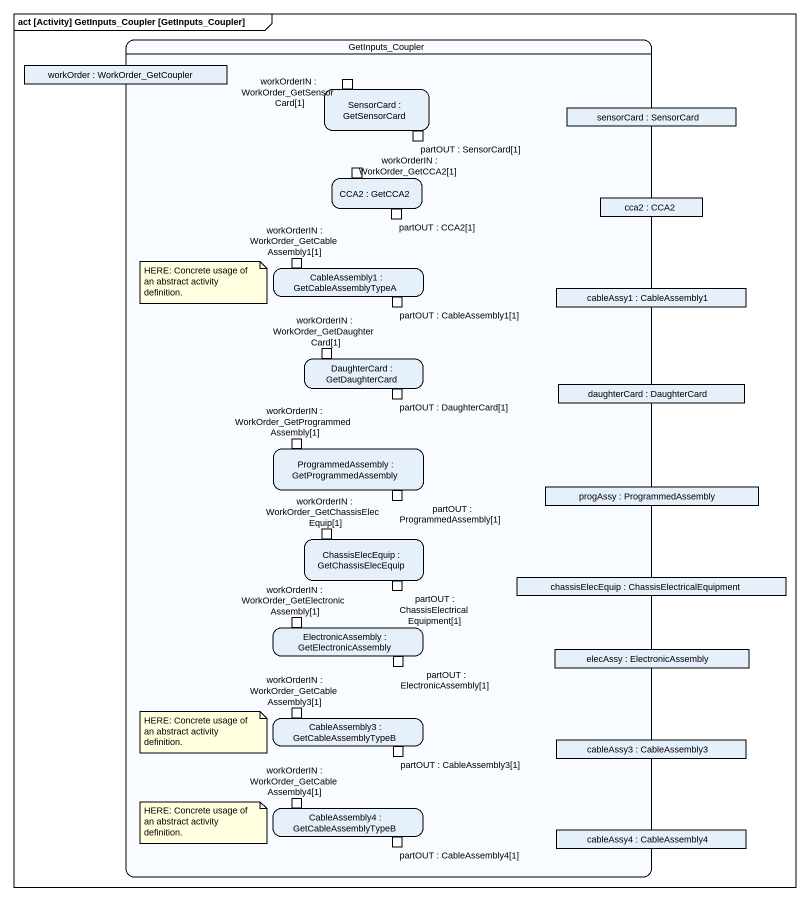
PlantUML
@startuml
mainframe act [Activity] GetInputs_Coupler [GetInputs_Coupler]
hide empty description
state GetInputs_Coupler {
  state "workOrder : WorkOrder_GetCoupler" as workOrder <<object>>
  state "SensorCard : GetSensorCard" as SensorCard {
    state "workOrderIN : WorkOrder_GetSensorCard[1]" as workOrderIN_WorkOrder <<inputPin>>
    state "partOUT : SensorCard[1]" as partOUT_SensorCard_1 <<outputPin>>
  }
  state "sensorCard : SensorCard" as sensorCard <<object>>
  state "CCA2 : GetCCA2" as CCA2 {
    state "workOrderIN : WorkOrder_GetCCA2[1]" as workOrderIN_WorkOrder_2 <<inputPin>>
    state "partOUT : CCA2[1]" as partOUT_CCA2_1 <<outputPin>>
  }
  state "cca2 : CCA2" as cca2 <<object>>
  state "CableAssembly1 : GetCableAssemblyTypeA" as CableAssembly1 {
    state "workOrderIN : WorkOrder_GetCableAssembly1[1]" as workOrderIN_WorkOrder_3 <<inputPin>>
    state "partOUT : CableAssembly1[1]" as partOUT_CableAssembly1_1 <<outputPin>>
  }
  state "cableAssy1 : CableAssembly1" as cableAssy1 <<object>>
  state "DaughterCard : GetDaughterCard" as DaughterCard {
    state "workOrderIN : WorkOrder_GetDaughterCard[1]" as workOrderIN_WorkOrder_4 <<inputPin>>
    state "partOUT : DaughterCard[1]" as partOUT_DaughterCard_1 <<outputPin>>
  }
  state "daughterCard : DaughterCard" as daughterCard <<object>>
  state "ProgrammedAssembly : GetProgrammedAssembly" as ProgrammedAssembly {
    state "workOrderIN : WorkOrder_GetProgrammedAssembly[1]" as workOrderIN_WorkOrder_5 <<inputPin>>
    state "partOUT : ProgrammedAssembly[1]" as partOUT_ProgrammedAssembly_1 <<outputPin>>
  }
  state "progAssy : ProgrammedAssembly" as progAssy <<object>>
  state "ChassisElecEquip : GetChassisElecEquip" as ChassisElecEquip {
    state "workOrderIN : WorkOrder_GetChassisElecEquip[1]" as workOrderIN_WorkOrder_6 <<inputPin>>
    state "partOUT : ChassisElectricalEquipment[1]" as partOUT_ChassisElectricalEqu <<outputPin>>
  }
  state "chassisElecEquip : ChassisElectricalEquipment" as chassisElecEquip <<object>>
  state "ElectronicAssembly : GetElectronicAssembly" as ElectronicAssembly {
    state "workOrderIN : WorkOrder_GetElectronicAssembly[1]" as workOrderIN_WorkOrder_7 <<inputPin>>
    state "partOUT : ElectronicAssembly[1]" as partOUT_ElectronicAssembly_1 <<outputPin>>
  }
  state "elecAssy : ElectronicAssembly" as elecAssy <<object>>
  state "CableAssembly3 : GetCableAssemblyTypeB" as CableAssembly3 {
    state "workOrderIN : WorkOrder_GetCableAssembly3[1]" as workOrderIN_WorkOrder_8 <<inputPin>>
    state "partOUT : CableAssembly3[1]" as partOUT_CableAssembly3_1 <<outputPin>>
  }
  state "cableAssy3 : CableAssembly3" as cableAssy3 <<object>>
  state "CableAssembly4 : GetCableAssemblyTypeB" as CableAssembly4 {
    state "workOrderIN : WorkOrder_GetCableAssembly4[1]" as workOrderIN_WorkOrder_9 <<inputPin>>
    state "partOUT : CableAssembly4[1]" as partOUT_CableAssembly4_1 <<outputPin>>
  }
  state "cableAssy4 : CableAssembly4" as cableAssy4 <<object>>
}
note as N1
  HERE: Concrete usage of an abstract activity definition.
end note
note as N2
  HERE: Concrete usage of an abstract activity definition.
end note
note as N3
  HERE: Concrete usage of an abstract activity definition.
end note
@enduml
